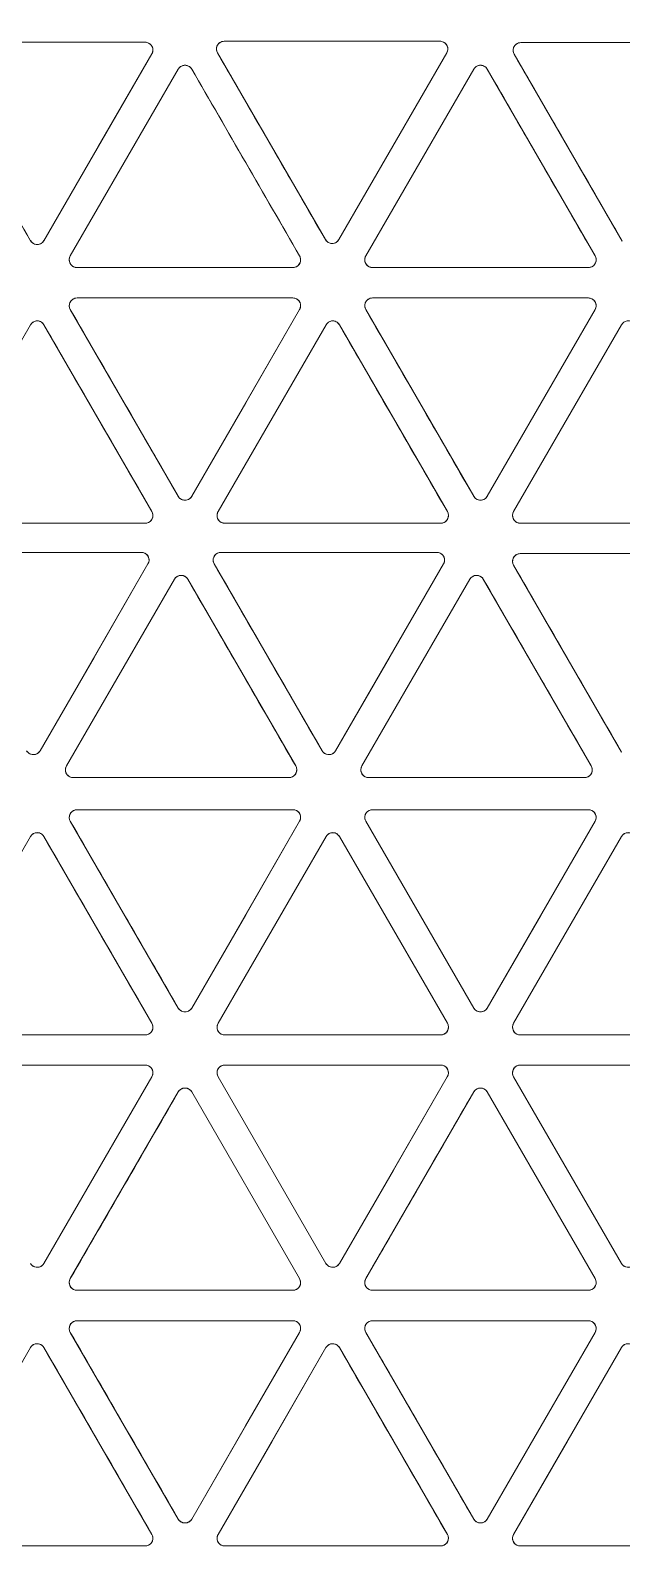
# Model space of a CAD drawing. Header units: millimetres. Extents: x 177 to 25619, y -4018 to 1995.
# Drawn here: x 4040.3 to 4116.2, y -1815.6 to -1619.9 of the extents above; entities that cross this region are included whole.
import ezdxf

# ---------------------------------------------------------------- set-up
doc = ezdxf.new("R2010")
doc.units = ezdxf.units.MM
doc.layers.add('A-ELEC-MECH-EQUIP', color=7, linetype='Continuous', lineweight=5)
doc.layers.add('CASSETTE UNIT 4.5 TR', color=7, linetype='Continuous', lineweight=9)

# ---------------------------------------------------------------- blocks, each defined once
blk = doc.blocks.new('CAN_MC-MCH_Cassette Indoor Unit2 - 2_0 TR-1113041-CONCOURSE LEVEL  VAC LAYOUT SHEET 2 OF 2')
at = {"layer": 'A-ELEC-MECH-EQUIP', "color": 6, "true_color": 0xff00ff}
for p, q in [((1.96, -43.04), (1.96, -70.75)), ((1.96, -70.75), (1.96, -43.04)), ((3.45, -42.18), (27.44, -56.03)), ((63.74, -43.04), (63.74, -70.74)), ((67.61, -70.75), (67.61, -43.04)), ((69.1, -42.18), (93.09, -56.03)), ((129.6, -42.54), (129.6, -70.25)), ((133.35, -70.75), (133.35, -43.04)), ((134.84, -42.18), (158.83, -56.03)), ((169.64, -56.03), (193.63, -42.18)), ((195.13, -43.05), (195.13, -70.74)), ((27.44, -57.75), (3.45, -71.61)), ((27.44, -57.75), (27.44, -57.75)), ((62.24, -71.61), (38.25, -57.75)), ((38.25, -57.75), (38.25, -57.75)), ((93.09, -57.75), (69.1, -71.61)), ((93.09, -57.75), (93.09, -57.75)), ((128.11, -71.11), (104.12, -57.26)), ((104.12, -57.26), (104.12, -57.26)), ((158.83, -57.75), (134.84, -71.61)), ((158.83, -57.75), (158.83, -57.75)), ((193.63, -71.61), (169.64, -57.76)), ((126.15, -74.5), (102.16, -60.65)), ((102.16, -60.65), (126.15, -74.5)), ((5.41, -75), (29.4, -61.14)), ((30.89, -62.01), (30.89, -89.71)), ((30.89, -62.01), (30.89, -62.01)), ((34.8, -89.71), (34.8, -62.01)), ((34.8, -62.01), (34.8, -62.01)), ((36.3, -61.14), (60.29, -74.99)), ((71.06, -75), (95.05, -61.14)), ((96.54, -62.01), (96.54, -89.71)), ((96.54, -62.01), (96.54, -62.01)), ((100.67, -89.21), (100.67, -61.51)), ((100.67, -61.51), (100.67, -61.51)), ((136.8, -75), (160.79, -61.14)), ((162.28, -62.01), (162.28, -89.71)), ((162.28, -62.01), (162.28, -62.01)), ((166.19, -89.71), (166.19, -62.01)), ((167.69, -61.14), (191.68, -75)), ((126.15, -76.22), (102.16, -90.07)), ((29.4, -90.57), (5.41, -76.72)), ((36.3, -90.57), (60.29, -76.72)), ((60.29, -76.72), (36.3, -90.57)), ((95.05, -90.57), (71.06, -76.72)), ((160.79, -90.57), (136.8, -76.72)), ((191.68, -76.72), (167.69, -90.57)), ((191.68, -76.72), (191.68, -76.72)), ((3.45, -80.11), (27.44, -93.96)), ((62.24, -80.11), (38.25, -93.96)), ((38.25, -93.96), (62.24, -80.11)), ((69.1, -80.11), (93.09, -93.96)), ((104.12, -93.46), (128.11, -79.61)), ((134.84, -80.11), (158.83, -93.96)), ((169.78, -93.88), (193.77, -80.03)), ((1.96, -80.97), (1.96, -108.67)), ((1.96, -108.67), (1.96, -80.97)), ((63.74, -80.97), (63.74, -108.67)), ((67.61, -108.67), (67.61, -80.97)), ((129.6, -80.47), (129.6, -108.18)), ((133.35, -108.67), (133.35, -80.97)), ((195.26, -80.9), (195.26, -108.6)), ((195.26, -80.9), (195.26, -80.9)), ((27.44, -95.68), (3.45, -109.54)), ((27.44, -95.68), (27.44, -95.68)), ((62.24, -109.53), (38.25, -95.68)), ((38.25, -95.68), (38.25, -95.68)), ((69.1, -109.54), (93.09, -95.68)), ((93.09, -95.68), (69.1, -109.54)), ((93.09, -95.68), (93.09, -95.68)), ((128.11, -109.04), (104.12, -95.18)), ((104.12, -95.18), (104.12, -95.18)), ((158.83, -95.68), (134.84, -109.54)), ((158.83, -95.68), (158.83, -95.68)), ((193.77, -109.46), (169.78, -95.61)), ((5.41, -112.92), (29.4, -99.07)), ((36.3, -99.07), (60.29, -112.92)), ((95.05, -99.07), (71.06, -112.92)), ((71.06, -112.92), (95.05, -99.07)), ((100.67, -127.14), (100.67, -99.44)), ((100.67, -99.44), (100.67, -99.44)), ((126.15, -112.43), (102.16, -98.57)), ((102.16, -98.57), (126.15, -112.43)), ((136.8, -112.92), (160.79, -99.07)), ((167.69, -99.07), (191.68, -112.92)), ((30.89, -127.64), (30.89, -99.94)), ((30.89, -99.94), (30.89, -127.64)), ((30.89, -99.94), (30.89, -99.94)), ((34.8, -99.94), (34.8, -127.64)), ((34.8, -127.64), (34.8, -99.94)), ((34.8, -99.94), (34.8, -99.94)), ((96.54, -99.94), (96.54, -127.64)), ((96.54, -99.94), (96.54, -99.94)), ((162.28, -99.94), (162.28, -127.64)), ((162.28, -99.94), (162.28, -99.94)), ((166.19, -127.64), (166.19, -99.94)), ((29.4, -128.5), (5.41, -114.65)), ((36.3, -128.5), (60.29, -114.65)), ((60.29, -114.65), (36.3, -128.5)), ((95.05, -128.5), (71.06, -114.65)), ((126.15, -114.15), (102.16, -128)), ((160.79, -128.5), (136.8, -114.65)), ((191.68, -114.65), (167.69, -128.5)), ((191.68, -114.65), (191.68, -114.65)), ((1.96, -118.9), (1.96, -146.6)), ((1.96, -146.6), (1.96, -118.9)), ((3.45, -118.04), (27.44, -131.89)), ((62.24, -118.04), (38.25, -131.89)), ((38.25, -131.89), (62.24, -118.04)), ((63.74, -118.9), (63.74, -146.6)), ((67.61, -146.6), (67.61, -118.9)), ((69.1, -118.04), (93.09, -131.89)), ((103.95, -131.89), (127.94, -118.04)), ((129.44, -118.9), (129.44, -146.6)), ((133.35, -146.6), (133.35, -118.9)), ((134.84, -118.04), (158.83, -131.89)), ((169.6, -131.96), (193.59, -118.11)), ((195.08, -118.98), (195.08, -146.68)), ((195.08, -118.98), (195.08, -118.98))]:
    blk.add_line(p, q, dxfattribs=at)
at = {"layer": 'A-ELEC-MECH-EQUIP', "color": 6, "true_color": 0xff00ff, "flags": 128}
for points in [[(27.44, -56.03), (15.44, -49.1), (3.45, -42.18)], [(63.74, -70.74), (63.74, -56.89), (63.74, -43.04)], [(93.09, -56.03), (81.1, -49.11), (69.1, -42.18)], [(129.6, -70.25), (129.6, -56.39), (129.6, -42.54)], [(158.83, -56.03), (146.84, -49.11), (134.84, -42.18)], [(27.44, -56.03), (27.63, -56.17), (27.78, -56.35), (27.88, -56.55), (27.94, -56.78), (27.94, -57.01), (27.88, -57.23), (27.78, -57.44), (27.63, -57.62), (27.44, -57.75)], [(38.25, -57.75), (38.07, -57.61), (37.92, -57.44), (37.81, -57.23), (37.76, -57.01), (37.76, -56.78), (37.81, -56.55), (37.92, -56.35), (38.07, -56.17), (38.25, -56.03)], [(93.09, -56.03), (93.28, -56.17), (93.43, -56.35), (93.53, -56.55), (93.59, -56.78), (93.59, -57.01), (93.53, -57.23), (93.43, -57.44), (93.28, -57.62), (93.09, -57.75)], [(104.12, -57.26), (103.93, -57.12), (103.78, -56.94), (103.68, -56.73), (103.62, -56.51), (103.62, -56.28), (103.68, -56.05), (103.78, -55.85), (103.93, -55.67), (104.12, -55.53)], [(158.83, -56.03), (159.02, -56.17), (159.17, -56.35), (159.27, -56.55), (159.33, -56.78), (159.33, -57.01), (159.27, -57.23), (159.17, -57.44), (159.02, -57.62), (158.83, -57.75)], [(38.25, -57.75), (50.25, -64.68), (62.24, -71.61)], [(104.12, -57.26), (116.11, -64.18), (128.11, -71.11)], [(169.64, -57.76), (181.64, -64.68), (193.63, -71.61)], [(100.67, -61.51), (100.69, -61.28), (100.77, -61.06), (100.9, -60.87), (101.07, -60.71), (101.27, -60.59), (101.49, -60.52), (101.72, -60.51), (101.95, -60.55), (102.16, -60.65)], [(29.4, -61.14), (29.61, -61.05), (29.84, -61.01), (30.07, -61.02), (30.29, -61.09), (30.49, -61.21), (30.66, -61.36), (30.79, -61.56), (30.86, -61.78), (30.89, -62.01)], [(34.8, -62.01), (34.83, -61.78), (34.91, -61.56), (35.03, -61.36), (35.2, -61.2), (35.4, -61.09), (35.62, -61.02), (35.86, -61.01), (36.08, -61.05), (36.3, -61.14)], [(95.05, -61.14), (95.26, -61.05), (95.49, -61.01), (95.72, -61.02), (95.94, -61.09), (96.14, -61.21), (96.31, -61.36), (96.44, -61.56), (96.52, -61.78), (96.54, -62.01)], [(160.79, -61.14), (161, -61.05), (161.23, -61.01), (161.46, -61.02), (161.68, -61.09), (161.88, -61.21), (162.05, -61.36), (162.18, -61.56), (162.25, -61.78), (162.28, -62.01)], [(166.19, -62.01), (166.22, -61.78), (166.3, -61.56), (166.43, -61.36), (166.59, -61.2), (166.79, -61.09), (167.01, -61.02), (167.25, -61.01), (167.47, -61.05), (167.69, -61.14)], [(191.68, -75), (179.68, -68.07), (167.69, -61.14)], [(129.6, -70.25), (129.58, -70.48), (129.5, -70.7), (129.37, -70.89), (129.2, -71.05), (129, -71.16), (128.78, -71.23), (128.55, -71.24), (128.32, -71.2), (128.11, -71.11)], [(3.45, -71.61), (3.24, -71.7), (3.01, -71.74), (2.78, -71.73), (2.56, -71.66), (2.36, -71.55), (2.19, -71.39), (2.06, -71.19), (1.98, -70.98), (1.96, -70.75)], [(63.74, -70.74), (63.71, -70.98), (63.63, -71.19), (63.51, -71.39), (63.34, -71.55), (63.14, -71.66), (62.92, -71.73), (62.69, -71.74), (62.46, -71.7), (62.24, -71.61)], [(69.1, -71.61), (68.89, -71.7), (68.66, -71.74), (68.43, -71.73), (68.21, -71.66), (68.01, -71.55), (67.84, -71.39), (67.71, -71.19), (67.63, -70.98), (67.61, -70.75)], [(134.84, -71.61), (134.63, -71.7), (134.4, -71.74), (134.17, -71.73), (133.95, -71.66), (133.75, -71.55), (133.58, -71.39), (133.45, -71.19), (133.37, -70.98), (133.35, -70.75)], [(195.13, -70.74), (195.1, -70.98), (195.02, -71.19), (194.9, -71.39), (194.73, -71.55), (194.53, -71.66), (194.31, -71.73), (194.08, -71.74), (193.85, -71.7), (193.63, -71.61)], [(191.68, -75), (191.86, -75.13), (192.01, -75.31), (192.12, -75.52), (192.17, -75.74), (192.17, -75.97), (192.12, -76.2), (192.02, -76.4), (191.87, -76.58), (191.68, -76.72)], [(5.41, -76.72), (17.4, -83.64), (29.4, -90.57)], [(71.06, -76.72), (83.05, -83.65), (95.05, -90.57)], [(136.8, -76.72), (148.79, -83.65), (160.79, -90.57)], [(1.96, -80.97), (1.98, -80.74), (2.06, -80.52), (2.19, -80.33), (2.36, -80.17), (2.56, -80.05), (2.78, -79.99), (3.01, -79.98), (3.24, -80.02), (3.45, -80.11)], [(27.44, -93.96), (15.44, -87.03), (3.45, -80.11)], [(62.24, -80.11), (62.46, -80.02), (62.69, -79.97), (62.92, -79.99), (63.14, -80.05), (63.34, -80.17), (63.51, -80.33), (63.63, -80.52), (63.71, -80.74), (63.74, -80.97)], [(67.61, -80.97), (67.63, -80.74), (67.71, -80.52), (67.84, -80.33), (68.01, -80.17), (68.21, -80.05), (68.43, -79.99), (68.66, -79.98), (68.89, -80.02), (69.1, -80.11)], [(93.09, -93.96), (81.1, -87.03), (69.1, -80.11)], [(128.11, -79.61), (128.32, -79.52), (128.55, -79.48), (128.78, -79.49), (129, -79.56), (129.2, -79.67), (129.37, -79.83), (129.5, -80.02), (129.58, -80.24), (129.6, -80.47)], [(133.35, -80.97), (133.37, -80.74), (133.45, -80.52), (133.58, -80.33), (133.75, -80.17), (133.95, -80.05), (134.17, -79.99), (134.4, -79.98), (134.63, -80.02), (134.84, -80.11)], [(158.83, -93.96), (146.84, -87.03), (134.84, -80.11)], [(193.77, -80.03), (193.98, -79.94), (194.21, -79.9), (194.44, -79.91), (194.66, -79.98), (194.86, -80.09), (195.03, -80.25), (195.16, -80.45), (195.23, -80.67), (195.26, -80.9)], [(63.74, -108.67), (63.74, -94.82), (63.74, -80.97)], [(129.6, -108.18), (129.6, -94.32), (129.6, -80.47)], [(30.89, -89.71), (30.86, -89.94), (30.79, -90.16), (30.66, -90.35), (30.49, -90.51), (30.29, -90.63), (30.07, -90.69), (29.84, -90.7), (29.61, -90.66), (29.4, -90.57)], [(36.3, -90.57), (36.08, -90.66), (35.86, -90.7), (35.62, -90.69), (35.4, -90.62), (35.2, -90.51), (35.04, -90.35), (34.91, -90.16), (34.83, -89.94), (34.8, -89.71)], [(96.54, -89.71), (96.52, -89.94), (96.44, -90.16), (96.31, -90.35), (96.14, -90.51), (95.94, -90.63), (95.72, -90.69), (95.49, -90.7), (95.26, -90.66), (95.05, -90.57)], [(102.16, -90.07), (101.95, -90.16), (101.72, -90.21), (101.49, -90.19), (101.27, -90.13), (101.07, -90.01), (100.9, -89.85), (100.77, -89.66), (100.69, -89.44), (100.67, -89.21)], [(162.28, -89.71), (162.25, -89.94), (162.18, -90.16), (162.05, -90.35), (161.88, -90.51), (161.68, -90.63), (161.46, -90.69), (161.23, -90.7), (161, -90.66), (160.79, -90.57)], [(167.69, -90.57), (167.47, -90.66), (167.25, -90.7), (167.01, -90.69), (166.79, -90.63), (166.59, -90.51), (166.43, -90.35), (166.3, -90.16), (166.22, -89.94), (166.19, -89.71)], [(104.12, -95.18), (103.93, -95.05), (103.78, -94.87), (103.68, -94.66), (103.62, -94.44), (103.62, -94.21), (103.68, -93.98), (103.78, -93.78), (103.93, -93.6), (104.12, -93.46)], [(27.44, -93.96), (27.63, -94.1), (27.78, -94.28), (27.88, -94.48), (27.94, -94.71), (27.94, -94.94), (27.88, -95.16), (27.78, -95.37), (27.63, -95.54), (27.44, -95.68)], [(38.25, -95.68), (38.07, -95.54), (37.92, -95.37), (37.81, -95.16), (37.76, -94.93), (37.76, -94.7), (37.81, -94.48), (37.92, -94.27), (38.07, -94.1), (38.25, -93.96)], [(38.25, -95.68), (50.25, -102.61), (62.24, -109.53)], [(93.09, -93.96), (93.28, -94.1), (93.43, -94.28), (93.53, -94.48), (93.59, -94.71), (93.59, -94.94), (93.53, -95.16), (93.43, -95.37), (93.28, -95.54), (93.09, -95.68)], [(104.12, -95.18), (116.11, -102.11), (128.11, -109.04)], [(158.83, -93.96), (159.02, -94.1), (159.17, -94.28), (159.27, -94.48), (159.33, -94.71), (159.33, -94.94), (159.27, -95.16), (159.17, -95.37), (159.02, -95.54), (158.83, -95.68)], [(169.78, -95.61), (181.77, -102.53), (193.77, -109.46)], [(29.4, -99.07), (29.61, -98.98), (29.84, -98.94), (30.07, -98.95), (30.29, -99.02), (30.49, -99.13), (30.66, -99.29), (30.79, -99.49), (30.86, -99.71), (30.89, -99.94)], [(34.8, -99.94), (34.83, -99.71), (34.91, -99.49), (35.03, -99.29), (35.2, -99.13), (35.4, -99.02), (35.62, -98.95), (35.86, -98.94), (36.08, -98.98), (36.3, -99.07)], [(95.05, -99.07), (95.26, -98.98), (95.49, -98.94), (95.72, -98.95), (95.94, -99.02), (96.14, -99.13), (96.31, -99.29), (96.44, -99.49), (96.52, -99.71), (96.54, -99.94)], [(100.67, -99.44), (100.69, -99.21), (100.77, -98.99), (100.9, -98.79), (101.07, -98.64), (101.27, -98.52), (101.49, -98.45), (101.72, -98.44), (101.95, -98.48), (102.16, -98.57)], [(160.79, -99.07), (161, -98.98), (161.23, -98.94), (161.46, -98.95), (161.68, -99.02), (161.88, -99.13), (162.05, -99.29), (162.18, -99.49), (162.25, -99.71), (162.28, -99.94)], [(166.19, -99.94), (166.22, -99.7), (166.3, -99.49), (166.43, -99.29), (166.59, -99.13), (166.79, -99.02), (167.01, -98.95), (167.25, -98.94), (167.47, -98.98), (167.69, -99.07)], [(191.68, -112.92), (179.68, -106), (167.69, -99.07)], [(3.45, -109.54), (3.24, -109.63), (3.01, -109.67), (2.78, -109.66), (2.56, -109.59), (2.36, -109.48), (2.19, -109.32), (2.06, -109.12), (1.98, -108.91), (1.96, -108.67)], [(63.74, -108.67), (63.71, -108.9), (63.63, -109.12), (63.51, -109.32), (63.34, -109.47), (63.14, -109.59), (62.92, -109.66), (62.69, -109.67), (62.46, -109.63), (62.24, -109.53)], [(69.1, -109.54), (68.89, -109.63), (68.66, -109.67), (68.43, -109.66), (68.21, -109.59), (68.01, -109.48), (67.84, -109.32), (67.71, -109.12), (67.63, -108.91), (67.61, -108.67)], [(129.6, -108.18), (129.58, -108.41), (129.5, -108.62), (129.37, -108.82), (129.2, -108.98), (129, -109.09), (128.78, -109.16), (128.55, -109.17), (128.32, -109.13), (128.11, -109.04)], [(134.84, -109.54), (134.63, -109.63), (134.4, -109.67), (134.17, -109.66), (133.95, -109.59), (133.75, -109.48), (133.58, -109.32), (133.45, -109.12), (133.37, -108.91), (133.35, -108.67)], [(195.26, -108.6), (195.23, -108.83), (195.16, -109.05), (195.03, -109.24), (194.86, -109.4), (194.66, -109.51), (194.44, -109.58), (194.21, -109.59), (193.98, -109.55), (193.77, -109.46)], [(191.68, -112.92), (191.86, -113.06), (192.01, -113.24), (192.12, -113.45), (192.17, -113.67), (192.17, -113.9), (192.12, -114.12), (192.02, -114.33), (191.87, -114.51), (191.68, -114.65)], [(5.41, -114.65), (17.4, -121.57), (29.4, -128.5)], [(71.06, -114.65), (83.05, -121.58), (95.05, -128.5)], [(136.8, -114.65), (148.79, -121.58), (160.79, -128.5)], [(1.96, -118.9), (1.98, -118.67), (2.06, -118.45), (2.19, -118.26), (2.36, -118.1), (2.56, -117.98), (2.78, -117.92), (3.01, -117.9), (3.24, -117.95), (3.45, -118.04)], [(27.44, -131.89), (15.44, -124.96), (3.45, -118.04)], [(62.24, -118.04), (62.46, -117.94), (62.69, -117.9), (62.92, -117.92), (63.14, -117.98), (63.34, -118.1), (63.51, -118.26), (63.63, -118.45), (63.71, -118.67), (63.74, -118.9)], [(63.74, -146.6), (63.74, -132.75), (63.74, -118.9)], [(67.61, -118.9), (67.63, -118.67), (67.71, -118.45), (67.84, -118.26), (68.01, -118.1), (68.21, -117.98), (68.43, -117.92), (68.66, -117.9), (68.89, -117.95), (69.1, -118.04)], [(93.09, -131.89), (81.1, -124.96), (69.1, -118.04)], [(127.94, -118.04), (128.16, -117.95), (128.38, -117.91), (128.62, -117.92), (128.84, -117.98), (129.04, -118.1), (129.2, -118.26), (129.33, -118.45), (129.41, -118.67), (129.44, -118.9)], [(129.44, -146.6), (129.44, -132.75), (129.44, -118.9)], [(133.35, -118.9), (133.37, -118.67), (133.45, -118.45), (133.58, -118.26), (133.75, -118.1), (133.95, -117.98), (134.17, -117.92), (134.4, -117.9), (134.63, -117.95), (134.84, -118.04)], [(158.83, -131.89), (146.84, -124.96), (134.84, -118.04)], [(193.59, -118.11), (193.8, -118.02), (194.03, -117.98), (194.26, -117.99), (194.49, -118.06), (194.69, -118.17), (194.85, -118.33), (194.98, -118.53), (195.06, -118.75), (195.08, -118.98)], [(102.16, -128), (101.95, -128.09), (101.72, -128.13), (101.49, -128.12), (101.27, -128.06), (101.07, -127.94), (100.9, -127.78), (100.77, -127.59), (100.69, -127.37), (100.67, -127.14)], [(30.89, -127.64), (30.86, -127.87), (30.79, -128.09), (30.66, -128.28), (30.49, -128.44), (30.29, -128.56), (30.07, -128.62), (29.84, -128.63), (29.61, -128.59), (29.4, -128.5)], [(36.3, -128.5), (36.08, -128.59), (35.86, -128.63), (35.62, -128.62), (35.4, -128.55), (35.2, -128.44), (35.04, -128.28), (34.91, -128.09), (34.83, -127.87), (34.8, -127.64)], [(96.54, -127.64), (96.52, -127.87), (96.44, -128.09), (96.31, -128.28), (96.14, -128.44), (95.94, -128.56), (95.72, -128.62), (95.49, -128.63), (95.26, -128.59), (95.05, -128.5)], [(162.28, -127.64), (162.25, -127.87), (162.18, -128.09), (162.05, -128.28), (161.88, -128.44), (161.68, -128.56), (161.46, -128.62), (161.23, -128.63), (161, -128.59), (160.79, -128.5)], [(167.69, -128.5), (167.47, -128.59), (167.25, -128.63), (167.01, -128.62), (166.79, -128.56), (166.59, -128.44), (166.43, -128.28), (166.3, -128.09), (166.22, -127.87), (166.19, -127.64)], [(27.44, -131.89), (27.63, -132.03), (27.78, -132.2), (27.88, -132.41), (27.94, -132.63), (27.94, -132.86), (27.88, -133.09), (27.78, -133.3), (27.63, -133.47), (27.44, -133.61)], [(38.25, -133.61), (38.07, -133.47), (37.92, -133.29), (37.81, -133.09), (37.76, -132.86), (37.76, -132.63), (37.81, -132.41), (37.92, -132.2), (38.07, -132.03), (38.25, -131.89)], [(93.09, -131.89), (93.28, -132.03), (93.43, -132.2), (93.53, -132.41), (93.59, -132.63), (93.59, -132.86), (93.53, -133.09), (93.43, -133.3), (93.28, -133.47), (93.09, -133.61)], [(158.83, -131.89), (159.02, -132.03), (159.17, -132.2), (159.27, -132.41), (159.33, -132.63), (159.33, -132.86), (159.27, -133.09), (159.17, -133.3), (159.02, -133.47), (158.83, -133.61)]]:
    blk.add_lwpolyline(points, dxfattribs=at)
at = {"layer": 'A-ELEC-MECH-EQUIP', "color": 6, "true_color": 0xff00ff}
for centre, radius, start, end in [((0, 0), 433.5, 180, 360), ((0, 0), 412.75, 180, 0), ((0, 0), 396.14, 180, 360), ((0, 0), 395.97, 180, 360), ((0, 0), 395.57, 180, 360), ((0, 0), 394.39, 180, 360), ((0, 0), 372.71, 180, 0), ((0, 0), 372.2, 180, 360), ((0, 0), 361.63, 180, 0), ((170.14, -56.89), 0.996, 120, 240), ((5.91, -75.86), 0.996, 120, 240), ((59.79, -75.86), 0.996, 300, 60), ((71.56, -75.86), 0.996, 120, 240), ((125.65, -75.36), 0.996, 300, 60), ((137.29, -75.86), 0.996, 120, 240), ((170.28, -94.75), 0.996, 120, 240), ((5.91, -113.79), 0.996, 120, 240), ((59.79, -113.79), 0.996, 300, 60), ((71.56, -113.79), 0.996, 120, 240), ((125.65, -113.29), 0.996, 300, 60), ((137.29, -113.79), 0.996, 120, 240)]:
    blk.add_arc(centre, radius, start, end, dxfattribs=at)
for points in [[(67.61, -43.04), (67.61, -47.66), (67.61, -56.89), (67.61, -66.13), (67.61, -70.75)], [(133.35, -43.04), (133.35, -47.66), (133.35, -56.89), (133.35, -66.13), (133.35, -70.75)], [(193.63, -42.18), (189.64, -44.49), (181.64, -49.11), (173.64, -53.72), (169.64, -56.03)], [(195.13, -70.74), (195.13, -66.13), (195.13, -56.89), (195.13, -47.66), (195.13, -43.05)], [(3.45, -71.61), (7.45, -69.3), (15.45, -64.68), (23.45, -60.06), (27.44, -57.75)], [(69.1, -71.61), (73.1, -69.3), (81.1, -64.68), (89.09, -60.06), (93.09, -57.75)], [(134.84, -71.61), (138.84, -69.3), (146.84, -64.68), (154.83, -60.06), (158.83, -57.75)], [(29.4, -61.14), (25.4, -63.45), (17.4, -68.07), (9.41, -72.69), (5.41, -75)], [(30.89, -89.71), (30.89, -85.09), (30.89, -75.86), (30.89, -66.63), (30.89, -62.01)], [(34.8, -62.01), (34.8, -66.62), (34.8, -75.86), (34.8, -85.09), (34.8, -89.71)], [(60.29, -74.99), (56.29, -72.69), (48.29, -68.07), (40.3, -63.45), (36.3, -61.14)], [(95.05, -61.14), (91.05, -63.45), (83.05, -68.07), (75.06, -72.69), (71.06, -75)], [(96.54, -89.71), (96.54, -85.09), (96.54, -75.86), (96.54, -66.63), (96.54, -62.01)], [(100.67, -61.51), (100.67, -66.13), (100.67, -75.36), (100.67, -84.59), (100.67, -89.21)], [(160.79, -61.14), (156.79, -63.45), (148.79, -68.07), (140.79, -72.69), (136.8, -75)], [(162.28, -89.71), (162.28, -85.09), (162.28, -75.86), (162.28, -66.63), (162.28, -62.01)], [(166.19, -62.01), (166.19, -66.62), (166.19, -75.86), (166.19, -85.09), (166.19, -89.71)], [(5.41, -75), (5.32, -75.04), (5.16, -75.17), (4.99, -75.42), (4.91, -75.71), (4.91, -76.01), (4.99, -76.3), (5.16, -76.55), (5.32, -76.67), (5.41, -76.72)], [(60.29, -76.72), (60.37, -76.67), (60.53, -76.54), (60.7, -76.3), (60.79, -76.01), (60.79, -75.71), (60.7, -75.42), (60.53, -75.17), (60.37, -75.04), (60.29, -74.99)], [(71.06, -75), (70.97, -75.04), (70.82, -75.17), (70.65, -75.42), (70.56, -75.71), (70.56, -76.01), (70.64, -76.3), (70.81, -76.55), (70.97, -76.67), (71.06, -76.72)], [(102.16, -90.07), (106.16, -87.76), (114.16, -83.15), (122.15, -78.53), (126.15, -76.22)], [(167.69, -90.57), (171.69, -88.26), (179.68, -83.65), (187.68, -79.03), (191.68, -76.72)], [(128.11, -79.61), (124.11, -81.92), (116.11, -86.54), (108.12, -91.15), (104.12, -93.46)], [(193.77, -80.03), (189.77, -82.34), (181.77, -86.96), (173.78, -91.57), (169.78, -93.88)], [(67.61, -80.97), (67.61, -85.59), (67.61, -94.82), (67.61, -104.06), (67.61, -108.67)], [(133.35, -80.97), (133.35, -85.59), (133.35, -94.82), (133.35, -104.06), (133.35, -108.67)], [(195.26, -108.6), (195.26, -103.98), (195.26, -94.75), (195.26, -85.51), (195.26, -80.9)], [(3.45, -109.54), (7.45, -107.23), (15.45, -102.61), (23.45, -97.99), (27.44, -95.68)], [(134.84, -109.54), (138.84, -107.23), (146.84, -102.61), (154.83, -97.99), (158.83, -95.68)], [(29.4, -99.07), (25.4, -101.38), (17.4, -106), (9.41, -110.62), (5.41, -112.92)], [(60.29, -112.92), (56.29, -110.61), (48.29, -106), (40.3, -101.38), (36.3, -99.07)], [(100.67, -99.44), (100.67, -104.06), (100.67, -113.29), (100.67, -122.52), (100.67, -127.14)], [(160.79, -99.07), (156.79, -101.38), (148.79, -106), (140.79, -110.62), (136.8, -112.92)], [(96.54, -127.64), (96.54, -123.02), (96.54, -113.79), (96.54, -104.56), (96.54, -99.94)], [(162.28, -127.64), (162.28, -123.02), (162.28, -113.79), (162.28, -104.56), (162.28, -99.94)], [(166.19, -99.94), (166.19, -104.55), (166.19, -113.79), (166.19, -123.02), (166.19, -127.64)], [(5.41, -112.92), (5.32, -112.97), (5.16, -113.1), (4.99, -113.35), (4.91, -113.64), (4.91, -113.94), (4.99, -114.23), (5.16, -114.47), (5.32, -114.6), (5.41, -114.65)], [(60.29, -114.65), (60.37, -114.6), (60.53, -114.47), (60.7, -114.22), (60.79, -113.94), (60.79, -113.64), (60.7, -113.35), (60.53, -113.1), (60.37, -112.97), (60.29, -112.92)], [(71.06, -112.92), (70.97, -112.97), (70.82, -113.1), (70.65, -113.35), (70.56, -113.64), (70.56, -113.94), (70.64, -114.23), (70.81, -114.47), (70.97, -114.6), (71.06, -114.65)], [(126.15, -114.15), (126.24, -114.1), (126.39, -113.98), (126.56, -113.73), (126.65, -113.44), (126.65, -113.14), (126.56, -112.85), (126.4, -112.6), (126.24, -112.47), (126.15, -112.43)], [(136.8, -112.92), (136.71, -112.97), (136.55, -113.1), (136.38, -113.35), (136.29, -113.64), (136.29, -113.94), (136.38, -114.23), (136.55, -114.47), (136.71, -114.6), (136.8, -114.65)], [(102.16, -128), (106.16, -125.69), (114.16, -121.08), (122.15, -116.46), (126.15, -114.15)], [(167.69, -128.5), (171.69, -126.19), (179.68, -121.57), (187.68, -116.96), (191.68, -114.65)], [(67.61, -118.9), (67.61, -123.52), (67.61, -132.75), (67.61, -141.99), (67.61, -146.6)], [(127.94, -118.04), (123.94, -120.35), (115.95, -124.96), (107.95, -129.58), (103.95, -131.89)], [(133.35, -118.9), (133.35, -123.52), (133.35, -132.75), (133.35, -141.99), (133.35, -146.6)], [(193.59, -118.11), (189.59, -120.42), (181.6, -125.04), (173.6, -129.66), (169.6, -131.96)], [(195.08, -146.68), (195.08, -142.06), (195.08, -132.83), (195.08, -123.6), (195.08, -118.98)]]:
    blk.add_open_spline(points, degree=3, dxfattribs=at)
for points, knots in [([(27.44, -57.75), (27.62, -57.65), (27.83, -57.43), (27.95, -57.04), (27.95, -56.77), (27.88, -56.52), (27.74, -56.26), (27.57, -56.11), (27.44, -56.03)], [0, 0, 0, 0, 0.285714, 0.428571, 0.571429, 0.678571, 0.785714, 1, 1, 1, 1]), ([(38.25, -56.03), (38.08, -56.13), (37.87, -56.35), (37.75, -56.74), (37.75, -57.02), (37.81, -57.26), (37.96, -57.52), (38.12, -57.68), (38.25, -57.75)], [0, 0, 0, 0, 0.285714, 0.428571, 0.571429, 0.678571, 0.785714, 1, 1, 1, 1]), ([(93.09, -57.75), (93.27, -57.65), (93.48, -57.43), (93.6, -57.04), (93.6, -56.77), (93.53, -56.52), (93.39, -56.26), (93.22, -56.11), (93.09, -56.03)], [0, 0, 0, 0, 0.285714, 0.428571, 0.571429, 0.678571, 0.785714, 1, 1, 1, 1]), ([(104.12, -55.53), (103.94, -55.63), (103.73, -55.86), (103.61, -56.24), (103.61, -56.52), (103.68, -56.76), (103.82, -57.02), (103.98, -57.18), (104.12, -57.26)], [0, 0, 0, 0, 0.285714, 0.428571, 0.571429, 0.678571, 0.785714, 1, 1, 1, 1]), ([(158.83, -57.75), (159.01, -57.65), (159.22, -57.43), (159.34, -57.04), (159.34, -56.77), (159.27, -56.52), (159.13, -56.26), (158.96, -56.11), (158.83, -56.03)], [0, 0, 0, 0, 0.285714, 0.428571, 0.571429, 0.678571, 0.785714, 1, 1, 1, 1]), ([(169.64, -56.03), (169.52, -56.1), (169.29, -56.31), (169.14, -56.69), (169.14, -57.04), (169.23, -57.33), (169.4, -57.58), (169.56, -57.71), (169.64, -57.76)], [-1, -1, -1, -1, -0.785714, -0.571429, -0.428571, -0.285714, -0.142857, 0, 0, 0, 0]), ([(102.16, -60.65), (101.98, -60.54), (101.69, -60.48), (101.29, -60.56), (101.05, -60.7), (100.88, -60.88), (100.72, -61.14), (100.67, -61.36), (100.67, -61.51)], [0, 0, 0, 0, 0.285714, 0.428571, 0.571429, 0.678571, 0.785714, 1, 1, 1, 1]), ([(30.89, -62.01), (30.89, -61.81), (30.8, -61.51), (30.53, -61.21), (30.29, -61.08), (30.05, -61.01), (29.75, -61), (29.53, -61.07), (29.4, -61.14)], [0, 0, 0, 0, 0.285714, 0.428571, 0.571429, 0.678571, 0.785714, 1, 1, 1, 1]), ([(36.3, -61.14), (36.12, -61.04), (35.82, -60.97), (35.43, -61.06), (35.19, -61.2), (35.01, -61.38), (34.85, -61.64), (34.8, -61.85), (34.8, -62.01)], [0, 0, 0, 0, 0.285714, 0.428571, 0.571429, 0.678571, 0.785714, 1, 1, 1, 1]), ([(96.54, -62.01), (96.54, -61.81), (96.45, -61.51), (96.18, -61.21), (95.94, -61.08), (95.7, -61.01), (95.4, -61), (95.18, -61.07), (95.05, -61.14)], [0, 0, 0, 0, 0.285714, 0.428571, 0.571429, 0.678571, 0.785714, 1, 1, 1, 1]), ([(162.28, -62.01), (162.28, -61.81), (162.19, -61.51), (161.92, -61.21), (161.68, -61.08), (161.44, -61.01), (161.13, -61), (160.92, -61.07), (160.79, -61.14)], [0, 0, 0, 0, 0.285714, 0.428571, 0.571429, 0.678571, 0.785714, 1, 1, 1, 1]), ([(167.69, -61.14), (167.51, -61.04), (167.21, -60.97), (166.82, -61.06), (166.58, -61.2), (166.4, -61.38), (166.24, -61.63), (166.19, -61.85), (166.19, -62.01)], [0, 0, 0, 0, 0.285714, 0.428571, 0.571429, 0.678571, 0.785714, 1, 1, 1, 1]), ([(128.11, -71.11), (128.2, -71.16), (128.38, -71.23), (128.68, -71.26), (128.98, -71.19), (129.22, -71.05), (129.39, -70.87), (129.55, -70.62), (129.6, -70.4), (129.6, -70.25)], [0, 0, 0, 0, 0.142857, 0.285714, 0.428571, 0.571429, 0.678571, 0.785714, 1, 1, 1, 1]), ([(1.96, -70.75), (1.96, -70.85), (1.99, -71.04), (2.12, -71.32), (2.32, -71.54), (2.56, -71.68), (2.8, -71.74), (3.1, -71.75), (3.32, -71.68), (3.45, -71.61)], [0, 0, 0, 0, 0.142857, 0.285714, 0.428571, 0.571429, 0.678571, 0.785714, 1, 1, 1, 1]), ([(62.24, -71.61), (62.33, -71.66), (62.52, -71.73), (62.82, -71.75), (63.11, -71.69), (63.35, -71.55), (63.53, -71.37), (63.69, -71.12), (63.74, -70.9), (63.74, -70.74)], [0, 0, 0, 0, 0.142857, 0.285714, 0.428571, 0.571429, 0.678571, 0.785714, 1, 1, 1, 1]), ([(67.61, -70.75), (67.61, -70.85), (67.64, -71.04), (67.77, -71.32), (67.97, -71.54), (68.21, -71.68), (68.45, -71.74), (68.75, -71.75), (68.97, -71.68), (69.1, -71.61)], [0, 0, 0, 0, 0.142857, 0.285714, 0.428571, 0.571429, 0.678571, 0.785714, 1, 1, 1, 1]), ([(133.35, -70.75), (133.35, -70.85), (133.38, -71.04), (133.51, -71.32), (133.71, -71.54), (133.95, -71.68), (134.19, -71.74), (134.49, -71.75), (134.71, -71.68), (134.84, -71.61)], [0, 0, 0, 0, 0.142857, 0.285714, 0.428571, 0.571429, 0.678571, 0.785714, 1, 1, 1, 1]), ([(193.63, -71.61), (193.72, -71.66), (193.9, -71.73), (194.21, -71.75), (194.5, -71.69), (194.74, -71.55), (194.92, -71.37), (195.08, -71.12), (195.13, -70.9), (195.13, -70.74)], [0, 0, 0, 0, 0.142857, 0.285714, 0.428571, 0.571429, 0.678571, 0.785714, 1, 1, 1, 1]), ([(126.15, -76.22), (126.28, -76.15), (126.5, -75.94), (126.65, -75.56), (126.65, -75.21), (126.56, -74.92), (126.4, -74.67), (126.24, -74.55), (126.15, -74.5)], [-1, -1, -1, -1, -0.785714, -0.571429, -0.428571, -0.285714, -0.142857, 0, 0, 0, 0]), ([(136.8, -75), (136.67, -75.07), (136.44, -75.28), (136.29, -75.66), (136.29, -76.01), (136.38, -76.3), (136.55, -76.55), (136.71, -76.67), (136.8, -76.72)], [-1, -1, -1, -1, -0.785714, -0.571429, -0.428571, -0.285714, -0.142857, 0, 0, 0, 0]), ([(191.68, -76.72), (191.86, -76.62), (192.06, -76.39), (192.18, -76.01), (192.18, -75.73), (192.12, -75.49), (191.97, -75.22), (191.81, -75.07), (191.68, -75)], [0, 0, 0, 0, 0.285714, 0.428571, 0.571429, 0.678571, 0.785714, 1, 1, 1, 1]), ([(3.45, -80.11), (3.27, -80.01), (2.98, -79.94), (2.58, -80.03), (2.34, -80.17), (2.17, -80.34), (2.01, -80.6), (1.96, -80.82), (1.96, -80.97)], [0, 0, 0, 0, 0.285714, 0.428571, 0.571429, 0.678571, 0.785714, 1, 1, 1, 1]), ([(63.74, -80.97), (63.74, -80.77), (63.65, -80.47), (63.38, -80.18), (63.14, -80.04), (62.89, -79.97), (62.59, -79.97), (62.38, -80.03), (62.24, -80.11)], [0, 0, 0, 0, 0.285714, 0.428571, 0.571429, 0.678571, 0.785714, 1, 1, 1, 1]), ([(69.1, -80.11), (68.92, -80.01), (68.63, -79.94), (68.23, -80.03), (67.99, -80.17), (67.82, -80.34), (67.66, -80.6), (67.61, -80.82), (67.61, -80.97)], [0, 0, 0, 0, 0.285714, 0.428571, 0.571429, 0.678571, 0.785714, 1, 1, 1, 1]), ([(129.6, -80.47), (129.6, -80.27), (129.51, -79.98), (129.24, -79.68), (129, -79.54), (128.76, -79.48), (128.46, -79.47), (128.24, -79.53), (128.11, -79.61)], [0, 0, 0, 0, 0.285714, 0.428571, 0.571429, 0.678571, 0.785714, 1, 1, 1, 1]), ([(134.84, -80.11), (134.66, -80.01), (134.37, -79.94), (133.97, -80.03), (133.73, -80.17), (133.55, -80.34), (133.4, -80.6), (133.35, -80.82), (133.35, -80.97)], [0, 0, 0, 0, 0.285714, 0.428571, 0.571429, 0.678571, 0.785714, 1, 1, 1, 1]), ([(195.26, -80.9), (195.26, -80.69), (195.17, -80.4), (194.9, -80.1), (194.66, -79.96), (194.42, -79.9), (194.12, -79.89), (193.9, -79.96), (193.77, -80.03)], [0, 0, 0, 0, 0.285714, 0.428571, 0.571429, 0.678571, 0.785714, 1, 1, 1, 1]), ([(29.4, -90.57), (29.57, -90.67), (29.87, -90.74), (30.27, -90.65), (30.51, -90.52), (30.68, -90.34), (30.84, -90.08), (30.89, -89.86), (30.89, -89.71)], [0, 0, 0, 0, 0.285714, 0.428571, 0.571429, 0.678571, 0.785714, 1, 1, 1, 1]), ([(34.8, -89.71), (34.8, -89.81), (34.83, -90), (34.96, -90.28), (35.17, -90.5), (35.41, -90.64), (35.65, -90.7), (35.95, -90.71), (36.17, -90.65), (36.3, -90.57)], [0, 0, 0, 0, 0.142857, 0.285714, 0.428571, 0.571429, 0.678571, 0.785714, 1, 1, 1, 1]), ([(95.05, -90.57), (95.14, -90.62), (95.32, -90.69), (95.62, -90.72), (95.92, -90.65), (96.16, -90.52), (96.33, -90.34), (96.49, -90.08), (96.54, -89.86), (96.54, -89.71)], [0, 0, 0, 0, 0.142857, 0.285714, 0.428571, 0.571429, 0.678571, 0.785714, 1, 1, 1, 1]), ([(100.67, -89.21), (100.67, -89.31), (100.7, -89.51), (100.83, -89.78), (101.03, -90), (101.27, -90.14), (101.51, -90.21), (101.81, -90.21), (102.03, -90.15), (102.16, -90.07)], [0, 0, 0, 0, 0.142857, 0.285714, 0.428571, 0.571429, 0.678571, 0.785714, 1, 1, 1, 1]), ([(160.79, -90.57), (160.87, -90.62), (161.06, -90.69), (161.36, -90.72), (161.65, -90.65), (161.89, -90.52), (162.07, -90.34), (162.23, -90.08), (162.28, -89.86), (162.28, -89.71)], [0, 0, 0, 0, 0.142857, 0.285714, 0.428571, 0.571429, 0.678571, 0.785714, 1, 1, 1, 1]), ([(166.19, -89.71), (166.19, -89.81), (166.22, -90.01), (166.35, -90.28), (166.56, -90.5), (166.8, -90.64), (167.04, -90.7), (167.34, -90.71), (167.55, -90.65), (167.69, -90.57)], [0, 0, 0, 0, 0.142857, 0.285714, 0.428571, 0.571429, 0.678571, 0.785714, 1, 1, 1, 1]), ([(104.12, -93.46), (103.94, -93.56), (103.73, -93.79), (103.61, -94.17), (103.61, -94.45), (103.68, -94.69), (103.82, -94.95), (103.98, -95.11), (104.12, -95.18)], [0, 0, 0, 0, 0.285714, 0.428571, 0.571429, 0.678571, 0.785714, 1, 1, 1, 1]), ([(169.78, -93.88), (169.65, -93.96), (169.42, -94.16), (169.28, -94.54), (169.28, -94.9), (169.36, -95.18), (169.53, -95.43), (169.69, -95.56), (169.78, -95.61)], [-1, -1, -1, -1, -0.785714, -0.571429, -0.428571, -0.285714, -0.142857, 0, 0, 0, 0]), ([(27.44, -95.68), (27.62, -95.58), (27.83, -95.36), (27.95, -94.97), (27.95, -94.69), (27.88, -94.45), (27.74, -94.19), (27.57, -94.04), (27.44, -93.96)], [0, 0, 0, 0, 0.285714, 0.428571, 0.571429, 0.678571, 0.785714, 1, 1, 1, 1]), ([(38.25, -93.96), (38.08, -94.06), (37.87, -94.28), (37.75, -94.67), (37.75, -94.94), (37.81, -95.19), (37.96, -95.45), (38.12, -95.6), (38.25, -95.68)], [0, 0, 0, 0, 0.285714, 0.428571, 0.571429, 0.678571, 0.785714, 1, 1, 1, 1]), ([(93.09, -95.68), (93.27, -95.58), (93.48, -95.36), (93.6, -94.97), (93.6, -94.69), (93.53, -94.45), (93.39, -94.19), (93.22, -94.04), (93.09, -93.96)], [0, 0, 0, 0, 0.285714, 0.428571, 0.571429, 0.678571, 0.785714, 1, 1, 1, 1]), ([(158.83, -95.68), (159.01, -95.58), (159.22, -95.36), (159.34, -94.97), (159.34, -94.69), (159.27, -94.45), (159.13, -94.19), (158.96, -94.04), (158.83, -93.96)], [0, 0, 0, 0, 0.285714, 0.428571, 0.571429, 0.678571, 0.785714, 1, 1, 1, 1]), ([(30.89, -99.94), (30.89, -99.73), (30.8, -99.44), (30.53, -99.14), (30.29, -99), (30.05, -98.94), (29.75, -98.93), (29.53, -99), (29.4, -99.07)], [0, 0, 0, 0, 0.285714, 0.428571, 0.571429, 0.678571, 0.785714, 1, 1, 1, 1]), ([(36.3, -99.07), (36.12, -98.97), (35.82, -98.9), (35.43, -98.99), (35.19, -99.13), (35.01, -99.31), (34.85, -99.56), (34.8, -99.78), (34.8, -99.94)], [0, 0, 0, 0, 0.285714, 0.428571, 0.571429, 0.678571, 0.785714, 1, 1, 1, 1]), ([(96.54, -99.94), (96.54, -99.73), (96.45, -99.44), (96.18, -99.14), (95.94, -99), (95.7, -98.94), (95.4, -98.93), (95.18, -99), (95.05, -99.07)], [0, 0, 0, 0, 0.285714, 0.428571, 0.571429, 0.678571, 0.785714, 1, 1, 1, 1]), ([(102.16, -98.57), (101.98, -98.47), (101.69, -98.4), (101.29, -98.49), (101.05, -98.63), (100.88, -98.81), (100.72, -99.07), (100.67, -99.29), (100.67, -99.44)], [0, 0, 0, 0, 0.285714, 0.428571, 0.571429, 0.678571, 0.785714, 1, 1, 1, 1]), ([(162.28, -99.94), (162.28, -99.73), (162.19, -99.44), (161.92, -99.14), (161.68, -99), (161.44, -98.94), (161.13, -98.93), (160.92, -99), (160.79, -99.07)], [0, 0, 0, 0, 0.285714, 0.428571, 0.571429, 0.678571, 0.785714, 1, 1, 1, 1]), ([(167.69, -99.07), (167.51, -98.97), (167.21, -98.9), (166.82, -98.99), (166.58, -99.13), (166.4, -99.31), (166.24, -99.56), (166.19, -99.78), (166.19, -99.94)], [0, 0, 0, 0, 0.285714, 0.428571, 0.571429, 0.678571, 0.785714, 1, 1, 1, 1]), ([(1.96, -108.67), (1.96, -108.78), (1.99, -108.97), (2.12, -109.24), (2.32, -109.47), (2.56, -109.61), (2.8, -109.67), (3.1, -109.68), (3.32, -109.61), (3.45, -109.54)], [0, 0, 0, 0, 0.142857, 0.285714, 0.428571, 0.571429, 0.678571, 0.785714, 1, 1, 1, 1]), ([(62.24, -109.53), (62.42, -109.64), (62.72, -109.7), (63.11, -109.62), (63.35, -109.48), (63.53, -109.3), (63.69, -109.05), (63.74, -108.83), (63.74, -108.67)], [0, 0, 0, 0, 0.285714, 0.428571, 0.571429, 0.678571, 0.785714, 1, 1, 1, 1]), ([(67.61, -108.67), (67.61, -108.78), (67.64, -108.97), (67.77, -109.24), (67.97, -109.47), (68.21, -109.61), (68.45, -109.67), (68.75, -109.68), (68.97, -109.61), (69.1, -109.54)], [0, 0, 0, 0, 0.142857, 0.285714, 0.428571, 0.571429, 0.678571, 0.785714, 1, 1, 1, 1]), ([(128.11, -109.04), (128.2, -109.09), (128.38, -109.16), (128.68, -109.19), (128.98, -109.12), (129.22, -108.98), (129.39, -108.8), (129.55, -108.55), (129.6, -108.33), (129.6, -108.18)], [0, 0, 0, 0, 0.142857, 0.285714, 0.428571, 0.571429, 0.678571, 0.785714, 1, 1, 1, 1]), ([(133.35, -108.67), (133.35, -108.78), (133.38, -108.97), (133.51, -109.24), (133.71, -109.47), (133.95, -109.61), (134.19, -109.67), (134.49, -109.68), (134.71, -109.61), (134.84, -109.54)], [0, 0, 0, 0, 0.142857, 0.285714, 0.428571, 0.571429, 0.678571, 0.785714, 1, 1, 1, 1]), ([(193.77, -109.46), (193.86, -109.51), (194.04, -109.58), (194.34, -109.61), (194.63, -109.54), (194.88, -109.4), (195.05, -109.22), (195.21, -108.97), (195.26, -108.75), (195.26, -108.6)], [0, 0, 0, 0, 0.142857, 0.285714, 0.428571, 0.571429, 0.678571, 0.785714, 1, 1, 1, 1]), ([(191.68, -114.65), (191.86, -114.54), (192.06, -114.32), (192.18, -113.93), (192.18, -113.66), (192.12, -113.42), (191.97, -113.15), (191.81, -113), (191.68, -112.92)], [0, 0, 0, 0, 0.285714, 0.428571, 0.571429, 0.678571, 0.785714, 1, 1, 1, 1]), ([(3.45, -118.04), (3.27, -117.94), (2.98, -117.87), (2.58, -117.96), (2.34, -118.09), (2.17, -118.27), (2.01, -118.53), (1.96, -118.75), (1.96, -118.9)], [0, 0, 0, 0, 0.285714, 0.428571, 0.571429, 0.678571, 0.785714, 1, 1, 1, 1]), ([(63.74, -118.9), (63.74, -118.7), (63.65, -118.4), (63.38, -118.11), (63.14, -117.97), (62.89, -117.9), (62.59, -117.89), (62.38, -117.96), (62.24, -118.04)], [0, 0, 0, 0, 0.285714, 0.428571, 0.571429, 0.678571, 0.785714, 1, 1, 1, 1]), ([(69.1, -118.04), (68.92, -117.94), (68.63, -117.87), (68.23, -117.96), (67.99, -118.09), (67.82, -118.27), (67.66, -118.53), (67.61, -118.75), (67.61, -118.9)], [0, 0, 0, 0, 0.285714, 0.428571, 0.571429, 0.678571, 0.785714, 1, 1, 1, 1]), ([(129.44, -118.9), (129.44, -118.7), (129.35, -118.41), (129.07, -118.11), (128.83, -117.97), (128.59, -117.91), (128.29, -117.9), (128.08, -117.96), (127.94, -118.04)], [0, 0, 0, 0, 0.285714, 0.428571, 0.571429, 0.678571, 0.785714, 1, 1, 1, 1]), ([(134.84, -118.04), (134.66, -117.94), (134.37, -117.87), (133.97, -117.96), (133.73, -118.09), (133.55, -118.27), (133.4, -118.53), (133.35, -118.75), (133.35, -118.9)], [0, 0, 0, 0, 0.285714, 0.428571, 0.571429, 0.678571, 0.785714, 1, 1, 1, 1]), ([(195.08, -118.98), (195.08, -118.77), (195, -118.48), (194.72, -118.18), (194.48, -118.04), (194.24, -117.98), (193.94, -117.97), (193.72, -118.04), (193.59, -118.11)], [0, 0, 0, 0, 0.285714, 0.428571, 0.571429, 0.678571, 0.785714, 1, 1, 1, 1]), ([(100.67, -127.14), (100.67, -127.24), (100.7, -127.44), (100.83, -127.71), (101.03, -127.93), (101.27, -128.07), (101.51, -128.13), (101.81, -128.14), (102.03, -128.08), (102.16, -128)], [0, 0, 0, 0, 0.142857, 0.285714, 0.428571, 0.571429, 0.678571, 0.785714, 1, 1, 1, 1]), ([(29.4, -128.5), (29.57, -128.6), (29.87, -128.67), (30.27, -128.58), (30.51, -128.44), (30.68, -128.27), (30.84, -128.01), (30.89, -127.79), (30.89, -127.64)], [0, 0, 0, 0, 0.285714, 0.428571, 0.571429, 0.678571, 0.785714, 1, 1, 1, 1]), ([(34.8, -127.64), (34.8, -127.74), (34.83, -127.93), (34.96, -128.21), (35.17, -128.43), (35.41, -128.57), (35.65, -128.63), (35.95, -128.64), (36.17, -128.57), (36.3, -128.5)], [0, 0, 0, 0, 0.142857, 0.285714, 0.428571, 0.571429, 0.678571, 0.785714, 1, 1, 1, 1]), ([(95.05, -128.5), (95.14, -128.55), (95.32, -128.62), (95.62, -128.65), (95.92, -128.58), (96.16, -128.44), (96.33, -128.27), (96.49, -128.01), (96.54, -127.79), (96.54, -127.64)], [0, 0, 0, 0, 0.142857, 0.285714, 0.428571, 0.571429, 0.678571, 0.785714, 1, 1, 1, 1]), ([(160.79, -128.5), (160.87, -128.55), (161.06, -128.62), (161.36, -128.65), (161.65, -128.58), (161.89, -128.44), (162.07, -128.27), (162.23, -128.01), (162.28, -127.79), (162.28, -127.64)], [0, 0, 0, 0, 0.142857, 0.285714, 0.428571, 0.571429, 0.678571, 0.785714, 1, 1, 1, 1]), ([(166.19, -127.64), (166.19, -127.74), (166.22, -127.94), (166.35, -128.21), (166.56, -128.43), (166.8, -128.57), (167.04, -128.63), (167.34, -128.64), (167.55, -128.58), (167.69, -128.5)], [0, 0, 0, 0, 0.142857, 0.285714, 0.428571, 0.571429, 0.678571, 0.785714, 1, 1, 1, 1]), ([(27.44, -133.61), (27.62, -133.51), (27.83, -133.29), (27.95, -132.9), (27.95, -132.62), (27.88, -132.38), (27.74, -132.12), (27.57, -131.97), (27.44, -131.89)], [0, 0, 0, 0, 0.285714, 0.428571, 0.571429, 0.678571, 0.785714, 1, 1, 1, 1]), ([(38.25, -131.89), (38.08, -131.99), (37.87, -132.21), (37.75, -132.6), (37.75, -132.87), (37.81, -133.12), (37.96, -133.38), (38.12, -133.53), (38.25, -133.61)], [0, 0, 0, 0, 0.285714, 0.428571, 0.571429, 0.678571, 0.785714, 1, 1, 1, 1]), ([(93.09, -133.61), (93.18, -133.56), (93.34, -133.44), (93.51, -133.19), (93.6, -132.9), (93.6, -132.62), (93.53, -132.38), (93.39, -132.12), (93.22, -131.97), (93.09, -131.89)], [0, 0, 0, 0, 0.142857, 0.285714, 0.428571, 0.571429, 0.678571, 0.785714, 1, 1, 1, 1]), ([(158.83, -133.61), (158.92, -133.56), (159.08, -133.44), (159.25, -133.19), (159.34, -132.9), (159.34, -132.62), (159.27, -132.38), (159.13, -132.12), (158.96, -131.97), (158.83, -131.89)], [0, 0, 0, 0, 0.142857, 0.285714, 0.428571, 0.571429, 0.678571, 0.785714, 1, 1, 1, 1])]:
    blk.add_open_spline(points, degree=3, knots=knots, dxfattribs=at)

msp = doc.modelspace()

# ---------------------------------------------------------------- block references
at = {"layer": 'CASSETTE UNIT 4.5 TR', "color": 6, "true_color": 0xff00ff, "rotation": 89.99855954599118}
msp.add_blockref('CAN_MC-MCH_Cassette Indoor Unit2 - 2_0 TR-1113041-CONCOURSE LEVEL  VAC LAYOUT SHEET 2 OF 2', (3984.31, -1816.57), dxfattribs=at)

doc.saveas('drawing.dxf')
